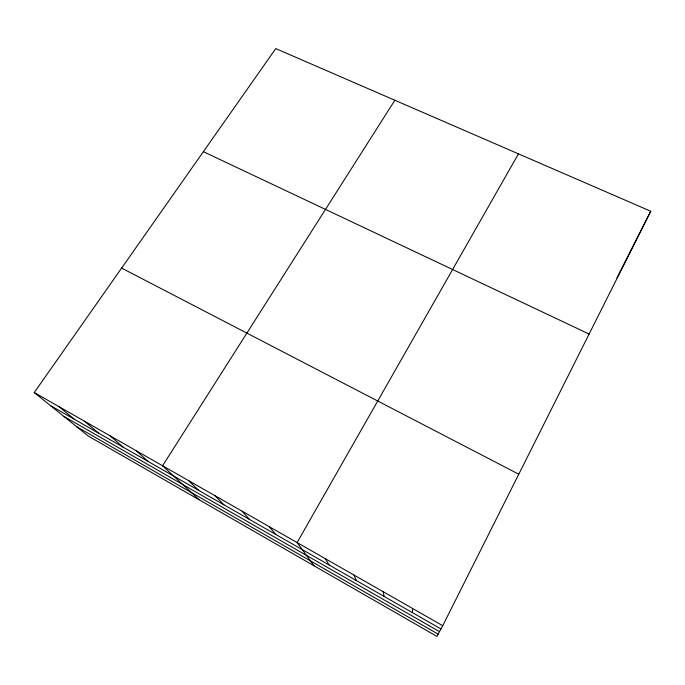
<?xml version="1.0" encoding="UTF-8"?>
<svg xmlns="http://www.w3.org/2000/svg" width="685" height="685" viewBox="0 0 685 685"><rect width="100%" height="100%" fill="white"/><g stroke="black" fill="none" stroke-linecap="round" stroke-linejoin="round"><path stroke-width="1.03" d="M412.361 612.587L412.661 608.537M442.733 625.705L650.75 211.245L275.755 48.592L34.25 392.531L88.305 436.08L436.919 636.408L442.733 625.705L34.25 392.531M616.894 277.93L650.75 211.245M518.459 153.868L297.11 542.58L314.064 565.819M394.868 100.258L162.568 465.774L199.164 499.785M203.376 151.668L589.109 334.057M121.622 268.1L518.768 474.208M50.442 405.58L440.969 628.95M63.902 416.411L439.513 631.621M76.737 426.755L438.143 634.147M59.133 406.736L74.357 419.254M84.401 421.155L98.614 433.125M110.054 435.797L123.231 447.211M136.101 450.67L148.217 461.502M188.649 480.664L198.556 490.289M215.133 495.786L223.901 504.794M242.036 511.138L249.623 519.504M269.359 526.731L275.73 534.437M325.306 558.669L329.134 564.988M353.957 575.023L356.448 580.606M383.069 591.643L384.191 596.472"/></g></svg>
